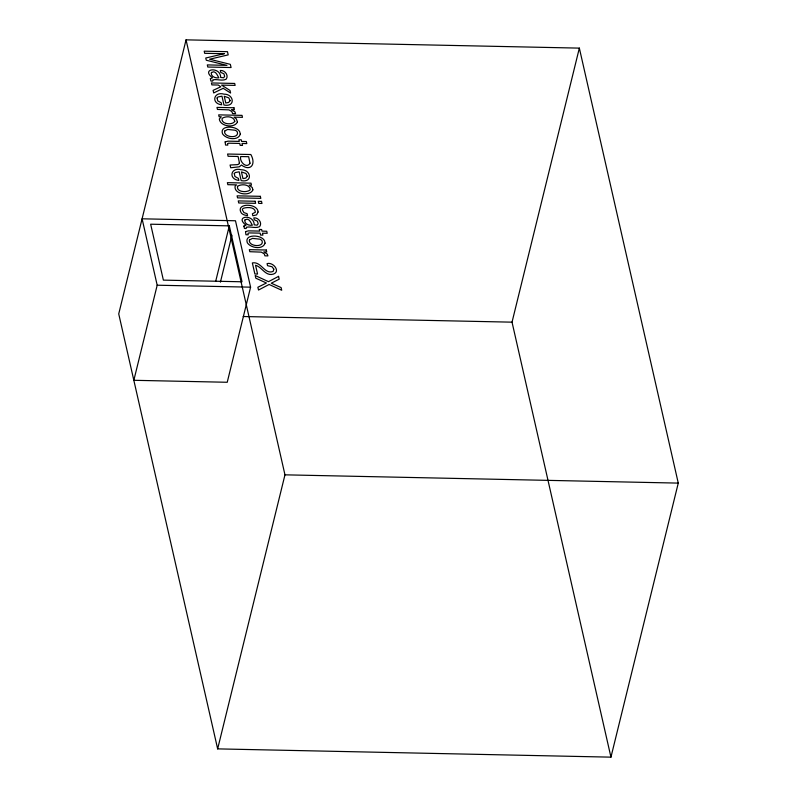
<?xml version="1.0" encoding="UTF-8"?>
<svg xmlns="http://www.w3.org/2000/svg" width="797" height="797" viewBox="0 0 797 797"><rect width="100%" height="100%" fill="white"/><g stroke="black" fill="none" stroke-linecap="round" stroke-linejoin="round"><path stroke-width="1.2" d="M186.05 39.85L118.733 313.898L217.651 748.881L610.95 757.15L678.267 483.102L579.349 48.119L186.05 39.85L284.967 474.833L217.651 748.881M157.188 285.206L133.836 380.299L227.235 382.271L250.587 287.169L235.484 220.769L142.095 218.806L157.188 285.206L250.587 287.169M215.718 281.202L229.307 225.86L150.653 224.206L163.375 280.126L242.019 281.779L229.307 225.86M220.41 282.158L231.937 235.215M610.95 757.15L512.033 322.167L579.349 48.119M243.195 316.519L512.033 322.167M284.967 474.833L678.267 483.102M273.819 269.167L273.162 271.388C264.634 274.905 261.316 261.127 252.35 262.93L254.871 273.999L257.561 274.048L255.558 265.252C262.024 267.015 265.451 276.449 273.241 274.148C281.072 271.618 273.062 261.685 267.075 263.628L267.543 265.69L272.026 266.736L273.819 269.167M210.358 78.714L210.906 81.015C212.65 81.274 212.938 81.224 212.909 79.849C217.163 78.893 222.064 81.254 226.089 79.262C229.137 75.506 224.764 69.927 220.311 70.475L220.739 72.368L223.937 73.812L224.664 76.382L223.638 77.807L220.669 77.439C220.739 66.181 200.296 68.462 212.49 77.797L210.358 78.714M243.872 226.099L244.42 228.4C246.163 228.659 246.462 228.609 246.422 227.235C250.676 226.278 255.578 228.639 259.613 226.647C262.651 222.891 258.278 217.312 253.835 217.86L254.263 219.753L257.451 221.197L258.178 223.768L257.152 225.192L254.183 224.824C254.253 213.566 233.81 215.848 246.004 225.182L243.872 226.099M258.059 212.012L256.594 214.891L252.838 215.768L252.39 213.795L255.389 212.211C255.219 206.831 247.319 207.061 243.583 208.216A3.596 2.401 13.8 0 0 242.328 209.82L243.932 212.61L247.13 213.686L247.578 215.658L244.52 215.001A5.987 4.005 13.8 0 1 241.411 213.128C234.756 202.886 257.69 202.747 258.059 212.012M239.399 162.767L238.891 164.072L237.506 164.64L230.084 165.019L230.712 167.759L239.249 166.822L241.471 165.039C250.577 171.853 256.335 164.302 250.846 154.518L227.583 154.03L228.101 156.272L238.074 156.481L239.399 162.767M240.305 134.195C238.054 141.208 225.87 139.136 222.542 133.826C219.683 125.876 232.325 126.075 236.719 128.885A7.203 4.812 13.8 0 1 239.748 131.844L240.305 134.195M265.082 243.135C262.831 250.138 250.637 248.066 247.319 242.766C244.45 234.806 257.102 235.015 261.486 237.825A7.203 4.812 13.8 0 1 264.524 240.784L265.082 243.135M237.456 121.871C234.726 128.656 219.992 126.464 219.314 118.992L221.277 116.78L219.105 116.741L218.687 114.868L242.029 115.366L242.467 117.328L234.029 117.149L236.251 118.783L237.456 121.871M217.093 97.971L217.73 100.88L221.237 102.813L221.686 104.805C210.757 103.54 213.676 91.077 224.027 94.166C234.079 93.956 235.792 107.426 223.977 105.025L221.965 96.188L218.019 96.965L217.093 97.971M234.278 173.587L234.926 176.486L238.433 178.428L238.881 180.421C227.952 179.156 230.871 166.693 241.222 169.771C251.274 169.562 252.988 183.041 241.172 180.63L239.16 171.793L235.215 172.57L234.278 173.587M250.009 163.206C246.691 169.213 239.14 161.632 240.704 156.531L248.654 156.7L250.009 163.206M252.888 189.855C250.158 196.779 233.431 194.348 235.135 186.04L236.49 184.874L227.832 184.685L227.374 182.662L251.015 183.161L251.463 185.133L249.212 185.083L252.27 187.574L252.888 189.855M224.654 131.097C223.299 137.592 239.299 138.957 237.367 132.103A3.995 2.67 13.8 0 0 235.085 130.23L227.643 129.443L224.654 131.097M249.421 240.036C248.076 246.522 264.076 247.897 262.143 241.043A3.995 2.67 13.8 0 0 259.852 239.17L252.42 238.383L249.421 240.036M230.104 100.641L228.6 102.474L225.77 102.982L224.246 96.288L228.809 97.882L230.104 100.641M247.299 176.247L245.795 178.09L242.965 178.598L241.441 171.903L246.004 173.487L247.299 176.247M234.806 121.254C232.654 125.537 220.659 124.372 222.144 118.354C225.671 115.824 233.82 116.053 234.806 121.254M237.496 186.339C236.4 192.216 246.532 192.754 249.899 190.114L250.238 189.327C249.541 184.057 241.003 183.828 237.496 186.339M225.133 141.906L225.551 145.054L227.793 145.104L227.583 143.609L228.669 143.201L239.738 143.44L240.176 145.363L242.507 145.413L242.069 143.49L246.801 143.59L246.333 141.537L241.601 141.438L241.232 139.804L238.901 139.754L239.279 141.388L228.052 141.149L225.133 141.906M245.536 231.608L245.944 234.756L248.196 234.806L247.987 233.312L249.072 232.913L260.141 233.142L260.579 235.065L262.91 235.115L262.472 233.192L267.204 233.292L266.736 231.24L262.004 231.14L261.635 229.506L259.304 229.466L259.673 231.09L248.445 230.861L245.536 231.608M211.584 72.427L211.205 73.115C211.215 76.901 215.688 78.315 218.846 77.827C217.222 75.297 215.688 69.927 211.584 72.427M245.097 219.813L244.729 220.5C244.729 224.286 249.202 225.7 252.37 225.212C250.736 222.682 249.202 217.312 245.097 219.813M278.561 276.37L268.479 281.68L255.209 275.503L255.827 278.203L266.437 282.995L257.879 287.249L258.517 290.028L269.117 284.459L281.72 290.247L281.112 287.578L271.259 283.204L279.199 279.169L278.561 276.37M223.2 88.298L213.696 92.95L213.108 90.36L220.809 86.783L218.239 85.03L211.872 84.9L211.424 82.958L234.687 83.446L235.125 85.389L221.626 85.11L230.014 90.459L230.602 93.05L223.2 88.298M224.296 53.678L205.756 58.012L206.264 60.233L226.956 65.364L207.32 64.906L207.808 67.038L231.07 67.526L230.343 64.348L209.601 59.217L228.191 54.883L227.464 51.675L204.201 51.177L204.69 53.319L224.296 53.678M233.949 107.764L216.983 107.406L217.451 109.428L228.948 109.876L231.847 111.55L232.575 113.572L235.583 113.632L234.946 111.839L231.449 109.627L234.388 109.687L233.949 107.764M260.36 196.331L237.098 195.843L237.556 197.865L260.818 198.353L260.36 196.331M255.13 201.262L238.253 200.904L238.721 202.966L255.598 203.325L255.13 201.262M261.506 201.392L258.278 201.332L258.746 203.384L261.984 203.454L261.506 201.392M266.298 250.019L249.341 249.67L249.8 251.693L261.296 252.141L264.196 253.805L264.923 255.837L267.931 255.897L267.294 254.104L263.807 251.892L266.736 251.952L266.298 250.019"/></g></svg>
